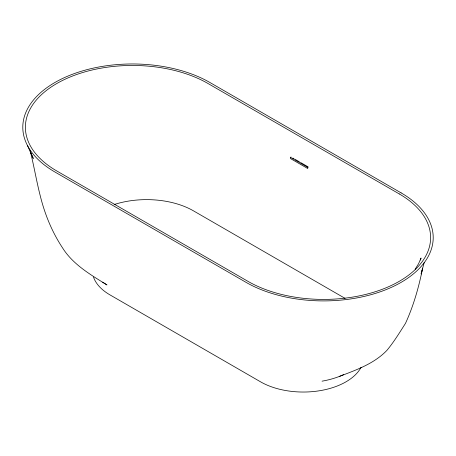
<?xml version="1.0" encoding="UTF-8"?>
<svg xmlns="http://www.w3.org/2000/svg" width="456" height="456" viewBox="0 0 456 456"><rect width="100%" height="100%" fill="white"/><g stroke="black" fill="none" stroke-linecap="round" stroke-linejoin="round"><path stroke-width="0.68" d="M424.194 262.559L421.122 274.016L422.644 268.105C418.859 287.098 413.563 305.737 405.481 323.372C399.587 332.572 393.887 341.994 386.882 350.402C374.085 363.768 356.107 370.01 339.23 376.485M420.449 260.062L421.042 258.033L418.579 263.71L415.165 269.217M290.455 157.371L307.743 167.358L307.743 168.532L290.455 158.551L290.455 157.371L291.065 157.024M307.743 167.358L308.353 167.004M292.849 158.055L294.046 158.745M295.237 159.429L299.41 161.84M300.601 162.53L307.76 166.662M345.061 298.366L193.418 210.814A66.171 38.201 0 0 0 114.171 204.539M102.697 282.207L106.96 284.926C90.653 274.774 72.835 264.446 62.483 247.779C52.018 231.91 44.899 214.491 40.322 196.086C36.451 181.066 33.961 165.727 30.142 150.697M27.52 145.618L33.294 158.494L30.729 152.583M361.084 367.279A60.414 34.878 0 0 1 260.547 381.82L110.01 294.907A60.414 34.878 0 0 1 93.48 277.048M343.716 374.587A64.729 37.369 0 0 1 322.056 381.17M401.098 192.877L209.914 82.502A109.611 63.281 0 0 0 54.902 82.502A109.611 63.281 0 0 0 54.902 171.997L246.086 282.372A109.611 63.281 0 0 0 401.098 282.372A109.611 63.281 0 0 0 401.098 192.877M399.268 193.937L208.084 83.556A107.023 61.788 0 0 0 56.732 83.556A107.023 61.788 0 0 0 56.732 170.937L247.916 281.318A107.023 61.788 0 0 0 399.268 281.318A107.023 61.788 0 0 0 399.268 193.937"/></g></svg>
